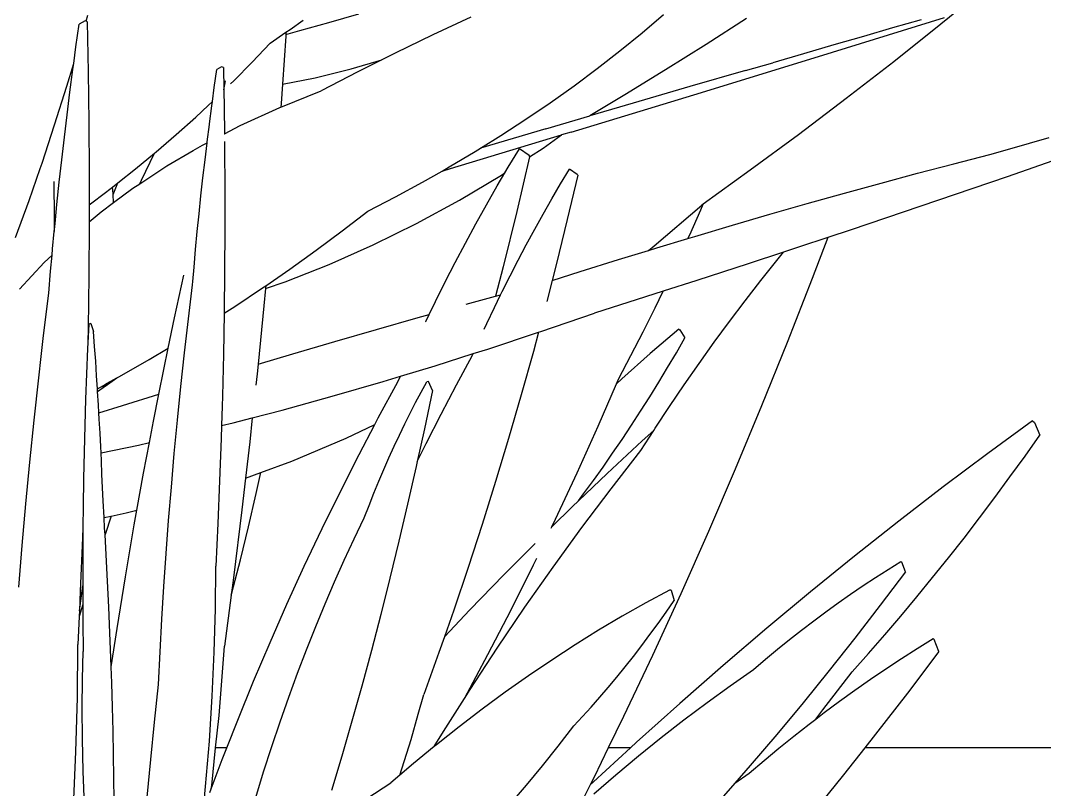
# Model space of a CAD drawing. Header units: metres. Extents: x 244.4 to 340.3, y -4.1 to 64.3.
# Drawn here: x 246.2028 to 246.6752, y 7.7703 to 8.1253 of the extents above; entities that cross this region are included whole.
import ezdxf

# ---------------------------------------------------------------- set-up
doc = ezdxf.new("R2010")
doc.units = ezdxf.units.M
doc.layers.add('Edges', color=7, linetype='Continuous')

# ---------------------------------------------------------------- blocks, each defined once
blk = doc.blocks.new('Novo+Sobrado2m fr')
for p, q in [((-8.93925, -1.07608), (-8.96082, -1.09372)), ((-9.35511, -1.09237), (-9.35431, -1.08955)), ((-9.2431, -1.09288), (-9.22929, -1.08892)), ((-9.17763, -1.09046), (-9.19524, -1.09868)), ((-9.09864, -1.0977), (-9.08871, -1.08925)), ((-9.01728, -1.1087), (-8.95913, -1.09072)), ((-9.35978, -1.10424), (-9.35831, -1.09379)), ((-9.3556, -1.09218), (-9.35831, -1.09379)), ((-9.35511, -1.09237), (-9.3556, -1.09218)), ((-9.35453, -1.09259), (-9.35511, -1.09237)), ((-9.35453, -1.09259), (-9.3541, -1.11574)), ((-9.26099, -1.09617), (-9.25499, -1.09186)), ((-9.25647, -1.09666), (-9.2431, -1.09288)), ((-9.05043, -1.09113), (-9.06906, -1.10311)), ((-8.98311, -1.09549), (-8.99658, -1.09935)), ((-8.9699, -1.09173), (-8.98311, -1.09549)), ((-8.96082, -1.09372), (-8.98256, -1.11105)), ((-9.27025, -1.10249), (-9.26292, -1.09749)), ((-9.26302, -1.09926), (-9.26456, -1.12149)), ((-9.26298, -1.09847), (-9.26302, -1.09926)), ((-9.26298, -1.09847), (-9.25647, -1.09666)), ((-9.26292, -1.09749), (-9.26298, -1.09847)), ((-9.26292, -1.09749), (-9.26099, -1.09617)), ((-9.19524, -1.09868), (-9.21261, -1.10708)), ((-9.10884, -1.106), (-9.09864, -1.0977)), ((-8.99658, -1.09935), (-9.01027, -1.10331)), ((-9.36082, -1.11189), (-9.35978, -1.10424)), ((-9.27851, -1.11124), (-9.27025, -1.10249)), ((-9.06906, -1.10311), (-9.08779, -1.11486)), ((-9.01027, -1.10331), (-9.02419, -1.10736)), ((-9.21261, -1.10708), (-9.2187, -1.11013)), ((-9.11931, -1.11415), (-9.10884, -1.106)), ((-9.07471, -1.12631), (-9.01728, -1.1087)), ((-9.02419, -1.10736), (-9.03833, -1.1115)), ((-9.36397, -1.12236), (-9.36082, -1.11189)), ((-9.36256, -1.12511), (-9.36119, -1.11468)), ((-9.36119, -1.11468), (-9.36082, -1.11189)), ((-9.29597, -1.12301), (-9.29479, -1.11463)), ((-9.29262, -1.11334), (-9.29479, -1.11463)), ((-9.29176, -1.11367), (-9.29262, -1.11334)), ((-9.29176, -1.11367), (-9.29157, -1.12401)), ((-9.28698, -1.11984), (-9.27851, -1.11124)), ((-9.24939, -1.11844), (-9.23289, -1.11434)), ((-9.23289, -1.11434), (-9.2187, -1.11013)), ((-9.2187, -1.11013), (-9.22973, -1.11566)), ((-9.13005, -1.12213), (-9.11931, -1.11415)), ((-9.05094, -1.11511), (-9.03833, -1.1115)), ((-8.98256, -1.11105), (-9.00447, -1.12807)), ((-9.3541, -1.11574), (-9.35382, -1.13905)), ((-9.26456, -1.12149), (-9.24939, -1.11844)), ((-9.22973, -1.11566), (-9.2466, -1.12443)), ((-9.08779, -1.11486), (-9.10661, -1.12636)), ((-9.05094, -1.11511), (-9.0766, -1.12251)), ((-9.36961, -1.14023), (-9.36397, -1.12236)), ((-9.29683, -1.12939), (-9.29597, -1.12301)), ((-9.29157, -1.12401), (-9.29074, -1.11982)), ((-9.29157, -1.12401), (-9.29142, -1.13222)), ((-9.28847, -1.12129), (-9.28698, -1.11984)), ((-9.26456, -1.12149), (-9.26517, -1.13028)), ((-9.14105, -1.12996), (-9.13005, -1.12213)), ((-9.0766, -1.12251), (-9.10279, -1.13013)), ((-9.36386, -1.13551), (-9.36256, -1.12511)), ((-9.2653, -1.13197), (-9.2466, -1.12443)), ((-9.13133, -1.14353), (-9.07471, -1.12631)), ((-9.10661, -1.12636), (-9.1228, -1.136)), ((-9.00447, -1.12807), (-9.02653, -1.14478)), ((-9.30452, -1.13657), (-9.29882, -1.13124)), ((-9.29882, -1.13124), (-9.29683, -1.12939)), ((-9.29819, -1.13972), (-9.2971, -1.13137)), ((-9.2971, -1.13137), (-9.29683, -1.12939)), ((-9.29142, -1.13222), (-9.29127, -1.14428)), ((-9.28398, -1.1405), (-9.2657, -1.13213)), ((-9.2657, -1.13213), (-9.2653, -1.13197)), ((-9.26517, -1.13028), (-9.2653, -1.13197)), ((-9.15231, -1.13762), (-9.14105, -1.12996)), ((-9.10279, -1.13013), (-9.1228, -1.136)), ((-9.36511, -1.1459), (-9.36386, -1.13551)), ((-9.31358, -1.14471), (-9.30452, -1.13657)), ((-9.16383, -1.14513), (-9.15231, -1.13762)), ((-9.14303, -1.14197), (-9.1228, -1.136)), ((-9.37543, -1.15782), (-9.36961, -1.14023)), ((-9.35382, -1.13905), (-9.35368, -1.16252)), ((-9.29924, -1.14805), (-9.29824, -1.14009)), ((-9.29824, -1.14009), (-9.29819, -1.13972)), ((-9.29127, -1.14428), (-9.28398, -1.1405)), ((-9.14303, -1.14197), (-9.17314, -1.15092)), ((-9.36631, -1.15626), (-9.36511, -1.1459)), ((-9.32285, -1.15269), (-9.31358, -1.14471)), ((-9.29136, -1.14432), (-9.29127, -1.14428)), ((-9.18706, -1.16031), (-9.13576, -1.14486)), ((-9.17314, -1.15092), (-9.16383, -1.14513)), ((-9.14431, -1.15091), (-9.13576, -1.14486)), ((-9.13133, -1.14353), (-9.13576, -1.14486)), ((-9.02653, -1.14478), (-9.04874, -1.16116)), ((-8.91998, -1.14862), (-8.91091, -1.14607)), ((-9.31791, -1.15918), (-9.30573, -1.15206)), ((-9.30573, -1.15206), (-9.30139, -1.14952)), ((-9.30139, -1.14952), (-9.29928, -1.14843)), ((-9.30024, -1.15637), (-9.29928, -1.14843)), ((-9.29928, -1.14843), (-9.29924, -1.14805)), ((-9.29123, -1.14787), (-9.29119, -1.15089)), ((-9.29119, -1.15089), (-9.29108, -1.16968)), ((-9.18764, -1.15963), (-9.17561, -1.15246)), ((-9.17561, -1.15246), (-9.17314, -1.15092)), ((-9.16036, -1.15977), (-9.15521, -1.15123)), ((-9.15078, -1.15435), (-9.15521, -1.15123)), ((-9.15056, -1.15499), (-9.14431, -1.15091)), ((-8.93827, -1.15386), (-8.9291, -1.15121)), ((-8.9291, -1.15121), (-8.91998, -1.14862)), ((-9.36745, -1.1666), (-9.36631, -1.15626)), ((-9.3323, -1.16051), (-9.32359, -1.1533)), ((-9.32954, -1.16567), (-9.32359, -1.1533)), ((-9.32359, -1.1533), (-9.32285, -1.15269)), ((-9.3012, -1.16467), (-9.30024, -1.15637)), ((-9.15056, -1.15499), (-9.15649, -1.18023)), ((-9.1505, -1.15473), (-9.15078, -1.15435)), ((-9.1505, -1.15473), (-9.15056, -1.15499)), ((-8.95484, -1.15814), (-8.93827, -1.15386)), ((-8.90612, -1.15574), (-8.93022, -1.16412)), ((-9.38143, -1.17514), (-9.37632, -1.16041)), ((-9.37632, -1.16041), (-9.37543, -1.15782)), ((-9.34045, -1.16698), (-9.3323, -1.16051)), ((-9.33031, -1.16734), (-9.31791, -1.15918)), ((-9.19991, -1.16663), (-9.19091, -1.16149)), ((-9.19091, -1.16149), (-9.18764, -1.15963)), ((-9.19091, -1.16149), (-9.18706, -1.16031)), ((-9.16188, -1.16236), (-9.16036, -1.15977)), ((-9.13623, -1.16748), (-9.13211, -1.16064)), ((-9.12856, -1.16315), (-9.13211, -1.16064)), ((-9.04874, -1.16116), (-9.07043, -1.17674)), ((-8.97155, -1.16255), (-8.95484, -1.15814)), ((-9.37002, -1.1664), (-9.36984, -1.18303)), ((-9.36853, -1.17691), (-9.36745, -1.1666)), ((-9.35368, -1.16252), (-9.35368, -1.17705)), ((-9.33031, -1.16734), (-9.32954, -1.16567)), ((-9.30211, -1.17296), (-9.3012, -1.16467)), ((-9.21243, -1.17345), (-9.19991, -1.16663)), ((-9.18294, -1.17502), (-9.16346, -1.16339)), ((-9.16542, -1.16839), (-9.16188, -1.16236)), ((-9.16346, -1.16339), (-9.16188, -1.16236)), ((-9.12833, -1.16345), (-9.13313, -1.18388)), ((-9.12833, -1.16345), (-9.12856, -1.16315)), ((-8.98839, -1.16709), (-8.97155, -1.16255)), ((-8.93022, -1.16412), (-8.95426, -1.17239)), ((-9.3518, -1.17567), (-9.34293, -1.16892)), ((-9.34293, -1.16892), (-9.34196, -1.16817)), ((-9.34281, -1.1702), (-9.34293, -1.16892)), ((-9.34266, -1.17233), (-9.34281, -1.1702)), ((-9.34266, -1.17233), (-9.34045, -1.16698)), ((-9.3424, -1.17606), (-9.3335, -1.16945)), ((-9.34196, -1.16817), (-9.34045, -1.16698)), ((-9.3335, -1.16945), (-9.33031, -1.16734)), ((-9.29108, -1.16968), (-9.29108, -1.1886)), ((-9.1704, -1.17709), (-9.16542, -1.16839)), ((-9.14029, -1.17439), (-9.13623, -1.16748)), ((-9.00536, -1.17176), (-8.98839, -1.16709)), ((-9.38761, -1.19219), (-9.38143, -1.17514)), ((-9.35368, -1.17705), (-9.3518, -1.17567)), ((-9.34812, -1.18031), (-9.3424, -1.17606)), ((-9.3424, -1.17606), (-9.34266, -1.17233)), ((-9.30298, -1.18122), (-9.30211, -1.17296)), ((-9.22519, -1.1801), (-9.21243, -1.17345)), ((-9.2027, -1.18577), (-9.18294, -1.17502)), ((-9.14428, -1.18136), (-9.14029, -1.17439)), ((-9.02245, -1.17655), (-9.00536, -1.17176)), ((-8.95426, -1.17239), (-8.97823, -1.18055)), ((-9.36924, -1.18395), (-9.36853, -1.17691)), ((-9.35368, -1.17705), (-9.35368, -1.18497)), ((-9.35368, -1.18497), (-9.34812, -1.18031)), ((-9.23695, -1.18917), (-9.22519, -1.1801)), ((-9.1753, -1.18587), (-9.1704, -1.17709)), ((-9.15649, -1.18023), (-9.16274, -1.20565)), ((-9.09301, -1.196), (-9.07111, -1.17722)), ((-9.0767, -1.19088), (-9.0716, -1.17943)), ((-9.0716, -1.17943), (-9.07043, -1.17674)), ((-9.07043, -1.17674), (-9.07111, -1.17722)), ((-9.03965, -1.18147), (-9.02245, -1.17655)), ((-8.97823, -1.18055), (-9.00214, -1.18859)), ((-9.36984, -1.18303), (-9.36978, -1.18946)), ((-9.36956, -1.1872), (-9.36924, -1.18395)), ((-9.35368, -1.18497), (-9.35368, -1.18613)), ((-9.3038, -1.18945), (-9.30298, -1.18122)), ((-9.14819, -1.18839), (-9.14428, -1.18136)), ((-9.13313, -1.18388), (-9.13814, -1.20423)), ((-9.05697, -1.18651), (-9.03965, -1.18147)), ((-9.37053, -1.19745), (-9.36978, -1.18946)), ((-9.36978, -1.18946), (-9.36956, -1.1872)), ((-9.35368, -1.18613), (-9.35383, -1.2099)), ((-9.30458, -1.19767), (-9.3038, -1.18945)), ((-9.29108, -1.1886), (-9.2912, -1.20764)), ((-9.24895, -1.19808), (-9.23695, -1.18917)), ((-9.2227, -1.19563), (-9.2027, -1.18577)), ((-9.1801, -1.19473), (-9.1753, -1.18587)), ((-9.15204, -1.19549), (-9.14819, -1.18839)), ((-9.07439, -1.19167), (-9.05697, -1.18651)), ((-9.00214, -1.18859), (-9.01298, -1.19219)), ((-9.18482, -1.20366), (-9.1801, -1.19473)), ((-9.09192, -1.19696), (-9.07749, -1.19261)), ((-9.07749, -1.19261), (-9.0767, -1.19088)), ((-9.07749, -1.19261), (-9.07439, -1.19167)), ((-9.01298, -1.19219), (-9.02598, -1.19652)), ((-9.01298, -1.19219), (-9.02013, -1.21109)), ((-9.37079, -1.20032), (-9.37053, -1.19745)), ((-9.30532, -1.20586), (-9.30458, -1.19767)), ((-9.2612, -1.20685), (-9.24895, -1.19808)), ((-9.24291, -1.20457), (-9.2227, -1.19563)), ((-9.15582, -1.20264), (-9.15204, -1.19549)), ((-9.10954, -1.20236), (-9.0957, -1.19812)), ((-9.0957, -1.19812), (-9.09301, -1.196)), ((-9.0957, -1.19812), (-9.09192, -1.19696)), ((-9.03341, -1.19896), (-9.04975, -1.20433)), ((-9.03652, -1.20277), (-9.03341, -1.19896)), ((-9.02598, -1.19652), (-9.03341, -1.19896)), ((-9.38579, -1.21605), (-9.37438, -1.20372)), ((-9.37438, -1.20372), (-9.37079, -1.20032)), ((-9.37145, -1.20768), (-9.37079, -1.20032)), ((-9.18945, -1.21267), (-9.18482, -1.20366)), ((-9.15953, -1.20986), (-9.15582, -1.20264)), ((-9.13814, -1.20423), (-9.14012, -1.21195)), ((-9.12726, -1.20788), (-9.10954, -1.20236)), ((-9.04975, -1.20433), (-9.07344, -1.21202)), ((-9.04389, -1.21202), (-9.03652, -1.20277)), ((-9.37231, -1.21787), (-9.37145, -1.20768)), ((-9.30588, -1.21252), (-9.30532, -1.20586)), ((-9.2912, -1.20764), (-9.29144, -1.22679)), ((-9.27223, -1.21447), (-9.2612, -1.20685)), ((-9.26328, -1.21259), (-9.24291, -1.20457)), ((-9.16274, -1.20565), (-9.16624, -1.21926)), ((-9.14012, -1.21195), (-9.12726, -1.20788)), ((-9.35383, -1.2099), (-9.35413, -1.23381)), ((-9.3143, -1.22919), (-9.31001, -1.20956)), ((-9.306, -1.21402), (-9.30588, -1.21252)), ((-9.27235, -1.21571), (-9.26328, -1.21259)), ((-9.19399, -1.22175), (-9.18945, -1.21267)), ((-9.16317, -1.21713), (-9.15953, -1.20986)), ((-9.14012, -1.21195), (-9.14265, -1.22178)), ((-9.07344, -1.21202), (-9.08894, -1.217)), ((-9.05116, -1.22141), (-9.04389, -1.21202)), ((-9.02013, -1.21109), (-9.03167, -1.24061)), ((-9.37468, -1.23744), (-9.37231, -1.21787)), ((-9.3079, -1.2297), (-9.306, -1.21402)), ((-9.28642, -1.22395), (-9.27369, -1.21548)), ((-9.27369, -1.21548), (-9.27223, -1.21447)), ((-9.27235, -1.21571), (-9.27309, -1.22379)), ((-9.27223, -1.21447), (-9.27235, -1.21571)), ((-9.16673, -1.22446), (-9.1639, -1.21862)), ((-9.16624, -1.21926), (-9.1639, -1.21862)), ((-9.1639, -1.21862), (-9.16317, -1.21713)), ((-9.08894, -1.217), (-9.09704, -1.2196)), ((-9.09266, -1.22465), (-9.08894, -1.217)), ((-9.19691, -1.22776), (-9.19399, -1.22175)), ((-9.17972, -1.22297), (-9.16624, -1.21926)), ((-9.09704, -1.2196), (-9.12056, -1.22705)), ((-9.05833, -1.23091), (-9.05116, -1.22141)), ((-9.29145, -1.22717), (-9.29179, -1.24605)), ((-9.29145, -1.22717), (-9.28642, -1.22395)), ((-9.29144, -1.22679), (-9.29145, -1.22717)), ((-9.27309, -1.22379), (-9.27579, -1.25061)), ((-9.20193, -1.22917), (-9.19691, -1.22776)), ((-9.19844, -1.2309), (-9.19691, -1.22776)), ((-9.17022, -1.23185), (-9.16673, -1.22446)), ((-9.14533, -1.23556), (-9.12056, -1.22705)), ((-9.09819, -1.23571), (-9.09266, -1.22465)), ((-9.35382, -1.23212), (-9.35425, -1.24072)), ((-9.35286, -1.23183), (-9.35382, -1.23212)), ((-9.35286, -1.23183), (-9.35166, -1.23555)), ((-9.31723, -1.24321), (-9.3143, -1.22919)), ((-9.30969, -1.24534), (-9.3079, -1.2297)), ((-9.22111, -1.23462), (-9.20193, -1.22917)), ((-9.19855, -1.23113), (-9.19844, -1.2309)), ((-9.17145, -1.23451), (-9.17022, -1.23185)), ((-9.0654, -1.24054), (-9.05833, -1.23091)), ((-9.37578, -1.2471), (-9.37468, -1.23744)), ((-9.35413, -1.23381), (-9.35425, -1.24072)), ((-9.35116, -1.24245), (-9.35166, -1.23555)), ((-9.2404, -1.24018), (-9.22111, -1.23462)), ((-9.16986, -1.24367), (-9.14641, -1.23592)), ((-9.14641, -1.23592), (-9.14877, -1.24472)), ((-9.14641, -1.23592), (-9.14533, -1.23556)), ((-9.10383, -1.24667), (-9.09819, -1.23571)), ((-9.08168, -1.23444), (-9.09485, -1.24578)), ((-9.08168, -1.23444), (-9.0812, -1.23474)), ((-9.0812, -1.23474), (-9.07887, -1.23846)), ((-9.35425, -1.24072), (-9.35439, -1.24346)), ((-9.25978, -1.24586), (-9.2404, -1.24018)), ((-9.08285, -1.24536), (-9.07887, -1.23846)), ((-9.07238, -1.25029), (-9.0654, -1.24054)), ((-9.03167, -1.24061), (-9.04351, -1.26992)), ((-9.35439, -1.24346), (-9.3549, -1.25503)), ((-9.35068, -1.24929), (-9.35116, -1.24245)), ((-9.32601, -1.24845), (-9.31723, -1.24321)), ((-9.31929, -1.25308), (-9.31723, -1.24321)), ((-9.31137, -1.26092), (-9.30969, -1.24534)), ((-9.29179, -1.24605), (-9.29226, -1.26542)), ((-9.27579, -1.25061), (-9.25978, -1.24586)), ((-9.19411, -1.25136), (-9.17654, -1.24579)), ((-9.18425, -1.26014), (-9.17699, -1.24678)), ((-9.17699, -1.24678), (-9.17654, -1.24579)), ((-9.17654, -1.24579), (-9.16986, -1.24367)), ((-9.14877, -1.24472), (-9.15439, -1.26485)), ((-9.10958, -1.25753), (-9.10383, -1.24667)), ((-9.09485, -1.24578), (-9.10794, -1.25735)), ((-9.08689, -1.25219), (-9.08285, -1.24536)), ((-9.37691, -1.25696), (-9.37578, -1.2471)), ((-9.35023, -1.25606), (-9.35068, -1.24929)), ((-9.33967, -1.25631), (-9.32601, -1.24845)), ((-9.27579, -1.25061), (-9.27624, -1.25509)), ((-9.21011, -1.25622), (-9.19411, -1.25136)), ((-9.07925, -1.26016), (-9.07238, -1.25029)), ((-9.3549, -1.25503), (-9.35534, -1.26683)), ((-9.34986, -1.26195), (-9.35023, -1.25606)), ((-9.3409, -1.25699), (-9.33967, -1.25631)), ((-9.32157, -1.2645), (-9.31929, -1.25308)), ((-9.27624, -1.25509), (-9.27681, -1.26038)), ((-9.21802, -1.25863), (-9.21011, -1.25622)), ((-9.21124, -1.25877), (-9.21011, -1.25622)), ((-9.09098, -1.25896), (-9.08689, -1.25219)), ((-9.37901, -1.27642), (-9.37691, -1.25696)), ((-9.34986, -1.26195), (-9.34712, -1.26044)), ((-9.34721, -1.26142), (-9.34518, -1.26)), ((-9.34721, -1.26142), (-9.34712, -1.26044)), ((-9.34712, -1.26044), (-9.34537, -1.25947)), ((-9.34537, -1.25947), (-9.3409, -1.25699)), ((-9.34518, -1.26), (-9.34537, -1.25947)), ((-9.34518, -1.26), (-9.3409, -1.25699)), ((-9.31295, -1.27646), (-9.31137, -1.26092)), ((-9.24155, -1.26544), (-9.21802, -1.25863)), ((-9.22031, -1.27544), (-9.21124, -1.25877)), ((-9.20053, -1.26351), (-9.19794, -1.25878)), ((-9.19709, -1.25864), (-9.19794, -1.25878)), ((-9.19532, -1.26276), (-9.19709, -1.25864)), ((-9.19135, -1.27364), (-9.18425, -1.26014)), ((-9.11896, -1.27928), (-9.11051, -1.25968)), ((-9.10794, -1.25735), (-9.11051, -1.25968)), ((-9.11051, -1.25968), (-9.10958, -1.25753)), ((-9.09512, -1.26566), (-9.09098, -1.25896)), ((-9.08602, -1.27015), (-9.07925, -1.26016)), ((-9.34981, -1.26276), (-9.34986, -1.26195)), ((-9.34978, -1.26323), (-9.34981, -1.26276)), ((-9.34978, -1.26323), (-9.34721, -1.26142)), ((-9.34941, -1.26939), (-9.34978, -1.26323)), ((-9.33826, -1.26967), (-9.32157, -1.2645)), ((-9.32406, -1.27699), (-9.32157, -1.2645)), ((-9.29226, -1.26542), (-9.29239, -1.27003)), ((-9.26465, -1.2718), (-9.24155, -1.26544)), ((-9.20309, -1.26833), (-9.20053, -1.26351)), ((-9.19532, -1.26276), (-9.19904, -1.28041)), ((-9.15439, -1.26485), (-9.16021, -1.28489)), ((-9.09932, -1.2723), (-9.09512, -1.26566)), ((-9.35534, -1.26683), (-9.35572, -1.27887)), ((-9.34919, -1.2731), (-9.34941, -1.26939)), ((-9.34919, -1.2731), (-9.33826, -1.26967)), ((-9.29239, -1.27003), (-9.29266, -1.279)), ((-9.20562, -1.27324), (-9.20309, -1.26833)), ((-9.09269, -1.28025), (-9.08602, -1.27015)), ((-9.04351, -1.26992), (-9.05565, -1.29902)), ((-9.34903, -1.27595), (-9.34919, -1.2731)), ((-9.27843, -1.27539), (-9.26465, -1.2718)), ((-9.20812, -1.27825), (-9.20562, -1.27324)), ((-9.19828, -1.28729), (-9.19135, -1.27364)), ((-9.10358, -1.27886), (-9.09932, -1.2723)), ((-9.38098, -1.29582), (-9.37901, -1.27642)), ((-9.35572, -1.27887), (-9.35603, -1.29114)), ((-9.34868, -1.28244), (-9.34903, -1.27595)), ((-9.32593, -1.28686), (-9.32406, -1.27699)), ((-9.31442, -1.29194), (-9.31295, -1.27646)), ((-9.29266, -1.279), (-9.29284, -1.2849)), ((-9.29266, -1.279), (-9.28727, -1.27769)), ((-9.28727, -1.27769), (-9.27843, -1.27539)), ((-9.27843, -1.27539), (-9.27963, -1.28644)), ((-9.23517, -1.28484), (-9.22193, -1.27852)), ((-9.22917, -1.2923), (-9.22193, -1.27852)), ((-9.22193, -1.27852), (-9.22031, -1.27544)), ((-9.21058, -1.28336), (-9.20812, -1.27825)), ((-9.12861, -1.30081), (-9.11896, -1.27928)), ((-9.10788, -1.28534), (-9.10358, -1.27886)), ((-8.91857, -1.2768), (-8.93919, -1.29185)), ((-8.91857, -1.2768), (-8.91772, -1.27749)), ((-8.91772, -1.27749), (-8.91514, -1.28335)), ((-9.34835, -1.28885), (-9.34868, -1.28244)), ((-9.21301, -1.28855), (-9.21058, -1.28336)), ((-9.19904, -1.28041), (-9.20235, -1.29558)), ((-9.09925, -1.29047), (-9.09328, -1.28118)), ((-9.09328, -1.28118), (-9.09864, -1.28605)), ((-9.09328, -1.28118), (-9.09269, -1.28025)), ((-8.92201, -1.29307), (-8.91514, -1.28335)), ((-9.34822, -1.29163), (-9.34835, -1.28885)), ((-9.34822, -1.29163), (-9.33089, -1.28799)), ((-9.33089, -1.28799), (-9.32593, -1.28686)), ((-9.3286, -1.30091), (-9.32593, -1.28686)), ((-9.29284, -1.2849), (-9.29354, -1.30447)), ((-9.27963, -1.28644), (-9.28158, -1.30324)), ((-9.26021, -1.2954), (-9.23517, -1.28484)), ((-9.2154, -1.29384), (-9.21301, -1.28855)), ((-9.20235, -1.29558), (-9.19828, -1.28729)), ((-9.16021, -1.28489), (-9.16624, -1.30484)), ((-9.09864, -1.28605), (-9.11476, -1.30107)), ((-9.11224, -1.29176), (-9.10788, -1.28534)), ((-9.35603, -1.29114), (-9.35629, -1.30363)), ((-9.34805, -1.29519), (-9.34822, -1.29163)), ((-9.31578, -1.30737), (-9.31442, -1.29194)), ((-9.23782, -1.30933), (-9.22917, -1.2923)), ((-9.21776, -1.29921), (-9.2154, -1.29384)), ((-9.11665, -1.2981), (-9.11224, -1.29176)), ((-9.11296, -1.30813), (-9.09925, -1.29047)), ((-8.93919, -1.29185), (-8.95974, -1.30727)), ((-8.92895, -1.30269), (-8.92201, -1.29307)), ((-9.38282, -1.31515), (-9.38098, -1.29582)), ((-9.34778, -1.30146), (-9.34805, -1.29519)), ((-9.27449, -1.30064), (-9.26021, -1.2954)), ((-9.20285, -1.2979), (-9.20678, -1.31522)), ((-9.20235, -1.29558), (-9.20285, -1.2979)), ((-9.12111, -1.30437), (-9.11665, -1.2981)), ((-9.35629, -1.30363), (-9.35648, -1.31635)), ((-9.34753, -1.30765), (-9.34778, -1.30146)), ((-9.33168, -1.31803), (-9.3286, -1.30091)), ((-9.28158, -1.30324), (-9.28327, -1.31784)), ((-9.28158, -1.30324), (-9.27449, -1.30064)), ((-9.2766, -1.31031), (-9.27449, -1.30064)), ((-9.22008, -1.30468), (-9.21776, -1.29921)), ((-9.13851, -1.32213), (-9.12861, -1.30081)), ((-9.11476, -1.30107), (-9.128, -1.31374)), ((-9.05565, -1.29902), (-9.06809, -1.32791)), ((-8.93596, -1.3122), (-8.92895, -1.30269)), ((-9.3473, -1.31376), (-9.34753, -1.30765)), ((-9.31704, -1.32272), (-9.31578, -1.30737)), ((-9.29354, -1.30447), (-9.29435, -1.32415)), ((-9.22236, -1.31024), (-9.22008, -1.30468)), ((-9.16624, -1.30484), (-9.17246, -1.3247)), ((-9.12645, -1.32608), (-9.11296, -1.30813)), ((-9.12562, -1.31055), (-9.12111, -1.30437)), ((-8.95974, -1.30727), (-8.98022, -1.32304)), ((-9.28017, -1.32567), (-9.2766, -1.31031)), ((-9.24626, -1.32654), (-9.23782, -1.30933)), ((-9.22461, -1.31588), (-9.22236, -1.31024)), ((-9.128, -1.31374), (-9.12562, -1.31055)), ((-8.94303, -1.3216), (-8.93596, -1.3122)), ((-9.38452, -1.3344), (-9.38282, -1.31515)), ((-9.35648, -1.31635), (-9.35657, -1.32584)), ((-9.34684, -1.32143), (-9.3473, -1.31376)), ((-9.22682, -1.32161), (-9.22461, -1.31588)), ((-9.20678, -1.31522), (-9.21081, -1.33237)), ((-9.13076, -1.31639), (-9.14023, -1.32568)), ((-9.128, -1.31374), (-9.13076, -1.31639)), ((-9.34684, -1.32143), (-9.34359, -1.32076)), ((-9.34654, -1.32627), (-9.34684, -1.32143)), ((-9.34359, -1.32076), (-9.34638, -1.32922)), ((-9.34359, -1.32076), (-9.33661, -1.31931)), ((-9.33661, -1.31931), (-9.33168, -1.31803)), ((-9.3329, -1.32483), (-9.33168, -1.31803)), ((-9.28327, -1.31784), (-9.28716, -1.34929)), ((-9.23147, -1.33121), (-9.22682, -1.32161)), ((-9.14023, -1.32568), (-9.13851, -1.32213)), ((-8.95016, -1.33089), (-8.94303, -1.3216)), ((-9.35657, -1.32584), (-9.35675, -1.33079)), ((-9.35657, -1.32584), (-9.3566, -1.3293)), ((-9.34638, -1.32922), (-9.34654, -1.32627)), ((-9.33698, -1.34875), (-9.3329, -1.32483)), ((-9.31819, -1.33801), (-9.31704, -1.32272)), ((-9.29435, -1.32415), (-9.29528, -1.34392)), ((-9.28394, -1.34096), (-9.28017, -1.32567)), ((-9.25448, -1.34391), (-9.24626, -1.32654)), ((-9.17246, -1.3247), (-9.17889, -1.34446)), ((-9.14054, -1.32633), (-9.14023, -1.32568)), ((-9.13969, -1.34433), (-9.12645, -1.32608)), ((-8.98022, -1.32304), (-9.00061, -1.33918)), ((-9.35675, -1.33079), (-9.35776, -1.35535)), ((-9.3566, -1.3293), (-9.35667, -1.34247)), ((-9.34584, -1.33861), (-9.34638, -1.32922)), ((-9.23603, -1.34103), (-9.23147, -1.33121)), ((-9.06809, -1.32791), (-9.08083, -1.35657)), ((-8.95736, -1.34007), (-8.95016, -1.33089)), ((-9.38609, -1.35357), (-9.38452, -1.3344)), ((-9.21081, -1.33237), (-9.21495, -1.34935)), ((-9.14799, -1.33333), (-9.16243, -1.34787)), ((-9.3452, -1.35077), (-9.34584, -1.33861)), ((-9.31922, -1.35323), (-9.31819, -1.33801)), ((-9.28791, -1.35617), (-9.28394, -1.34096)), ((-9.24051, -1.35106), (-9.23603, -1.34103)), ((-9.14868, -1.34321), (-9.1472, -1.34013)), ((-9.00061, -1.33918), (-9.02091, -1.35567)), ((-8.96462, -1.34913), (-8.95736, -1.34007)), ((-9.35667, -1.34247), (-9.35667, -1.35299)), ((-9.29542, -1.36355), (-9.29528, -1.34392)), ((-9.26248, -1.36143), (-9.25448, -1.34391)), ((-9.17889, -1.34446), (-9.18552, -1.36413)), ((-9.1591, -1.36406), (-9.14868, -1.34321)), ((-9.1527, -1.36286), (-9.13969, -1.34433)), ((-8.99092, -1.34905), (-8.98512, -1.34534)), ((-8.98512, -1.34534), (-8.9793, -1.34173)), ((-8.9793, -1.34173), (-8.9789, -1.34208)), ((-8.97714, -1.3465), (-8.9789, -1.34208)), ((-9.34462, -1.36276), (-9.3452, -1.35077)), ((-9.34083, -1.37266), (-9.33698, -1.34875)), ((-9.28716, -1.34929), (-9.28821, -1.35727)), ((-9.21495, -1.34935), (-9.21919, -1.36614)), ((-9.16243, -1.34787), (-9.17808, -1.36403)), ((-8.99669, -1.35286), (-8.99092, -1.34905)), ((-8.97714, -1.3465), (-8.98876, -1.36188)), ((-8.97193, -1.35808), (-8.96462, -1.34913)), ((-9.35819, -1.36451), (-9.35667, -1.35299)), ((-9.35776, -1.35535), (-9.35819, -1.36451)), ((-9.35667, -1.35299), (-9.35667, -1.35585)), ((-9.32015, -1.36837), (-9.31922, -1.35323)), ((-9.2449, -1.36131), (-9.24051, -1.35106)), ((-9.08595, -1.3549), (-9.09689, -1.3608)), ((-9.08521, -1.35494), (-9.08595, -1.3549)), ((-9.08521, -1.35494), (-9.08389, -1.35974)), ((-9.00244, -1.35676), (-8.99669, -1.35286)), ((-9.35667, -1.35585), (-9.35664, -1.36159)), ((-9.28821, -1.35727), (-9.2913, -1.38077)), ((-9.28821, -1.35727), (-9.28791, -1.35617)), ((-9.08083, -1.35657), (-9.09387, -1.38502)), ((-9.08756, -1.36508), (-9.08389, -1.35974)), ((-9.02091, -1.35567), (-9.04113, -1.37251)), ((-9.00815, -1.36077), (-9.00244, -1.35676)), ((-8.97931, -1.36691), (-8.97193, -1.35808)), ((-9.35664, -1.36159), (-9.35831, -1.36708)), ((-9.35819, -1.36451), (-9.35831, -1.36708)), ((-9.35664, -1.36159), (-9.3566, -1.36945)), ((-9.3441, -1.37458), (-9.34462, -1.36276)), ((-9.29596, -1.38357), (-9.29542, -1.36355)), ((-9.27027, -1.37912), (-9.26248, -1.36143)), ((-9.24921, -1.37177), (-9.2449, -1.36131)), ((-9.17808, -1.36403), (-9.18981, -1.37645)), ((-9.18552, -1.36413), (-9.18981, -1.37645)), ((-9.16977, -1.38468), (-9.1591, -1.36406)), ((-9.16547, -1.38167), (-9.1527, -1.36286)), ((-9.09689, -1.3608), (-9.10781, -1.36699)), ((-9.01948, -1.36907), (-9.01383, -1.36487)), ((-9.01383, -1.36487), (-9.00815, -1.36077)), ((-8.98876, -1.36188), (-9.0005, -1.37707)), ((-9.35831, -1.36708), (-9.35892, -1.38003)), ((-9.3566, -1.36945), (-9.35647, -1.38327)), ((-9.32097, -1.38343), (-9.32015, -1.36837)), ((-9.21919, -1.36614), (-9.22353, -1.38276)), ((-9.10781, -1.36699), (-9.11868, -1.37345)), ((-9.09127, -1.37032), (-9.08756, -1.36508)), ((-9.0251, -1.37336), (-9.01948, -1.36907)), ((-8.98674, -1.37562), (-8.97931, -1.36691)), ((-9.34349, -1.39027), (-9.34083, -1.37266)), ((-9.25343, -1.38244), (-9.24921, -1.37177)), ((-9.11868, -1.37345), (-9.12951, -1.38018)), ((-9.09502, -1.37547), (-9.09127, -1.37032)), ((-9.04113, -1.37251), (-9.06126, -1.3897)), ((-9.03069, -1.37775), (-9.0251, -1.37336)), ((-9.34364, -1.38621), (-9.3441, -1.37458)), ((-9.27783, -1.39695), (-9.27027, -1.37912)), ((-9.18981, -1.37645), (-9.19234, -1.38369)), ((-9.0988, -1.38053), (-9.09502, -1.37547)), ((-9.03624, -1.38224), (-9.03069, -1.37775)), ((-9.0005, -1.37707), (-9.01238, -1.39207)), ((-8.99423, -1.38421), (-8.98674, -1.37562)), ((-8.97172, -1.38181), (-8.96444, -1.3773)), ((-8.96444, -1.3773), (-8.96395, -1.37774)), ((-8.96175, -1.38326), (-8.96395, -1.37774)), ((-9.35909, -1.40454), (-9.35892, -1.38003)), ((-9.35679, -1.39594), (-9.35647, -1.38327)), ((-9.32168, -1.3984), (-9.32097, -1.38343)), ((-9.29691, -1.40393), (-9.29596, -1.38357)), ((-9.29379, -1.41283), (-9.2913, -1.38077)), ((-9.25757, -1.39331), (-9.25343, -1.38244)), ((-9.22353, -1.38276), (-9.22798, -1.39919)), ((-9.19234, -1.38369), (-9.19935, -1.40315)), ((-9.17799, -1.40075), (-9.16547, -1.38167)), ((-9.12951, -1.38018), (-9.1403, -1.38719)), ((-9.10261, -1.38549), (-9.0988, -1.38053)), ((-9.04175, -1.38682), (-9.03624, -1.38224)), ((-8.97896, -1.38644), (-8.97172, -1.38181)), ((-8.96175, -1.38326), (-8.97625, -1.40246)), ((-9.34349, -1.39027), (-9.34364, -1.38621)), ((-9.18062, -1.40491), (-9.16977, -1.38468)), ((-9.1403, -1.38719), (-9.15105, -1.39447)), ((-9.09387, -1.38502), (-9.10719, -1.41324)), ((-9.10645, -1.39036), (-9.10261, -1.38549)), ((-9.04723, -1.39149), (-9.04175, -1.38682)), ((-9.00178, -1.39267), (-8.99423, -1.38421)), ((-8.98616, -1.39119), (-8.97896, -1.38644)), ((-9.34324, -1.39765), (-9.34349, -1.39027)), ((-9.26161, -1.40439), (-9.25757, -1.39331)), ((-9.11033, -1.39513), (-9.10645, -1.39036)), ((-9.06126, -1.3897), (-9.08129, -1.40724)), ((-9.058, -1.39902), (-9.04723, -1.39149)), ((-9.01238, -1.39207), (-9.02438, -1.40687)), ((-9.01521, -1.4102), (-9.00178, -1.39267)), ((-8.99333, -1.39607), (-8.98616, -1.39119)), ((-9.35689, -1.4094), (-9.35679, -1.39594)), ((-9.34289, -1.40891), (-9.34324, -1.39765)), ((-9.28516, -1.41493), (-9.27783, -1.39695)), ((-9.15105, -1.39447), (-9.16175, -1.40203)), ((-9.11424, -1.3998), (-9.11033, -1.39513)), ((-9.00046, -1.40107), (-8.99333, -1.39607)), ((-9.32354, -1.41581), (-9.32168, -1.3984)), ((-9.22798, -1.39919), (-9.23253, -1.41543)), ((-9.18062, -1.40491), (-9.17799, -1.40075)), ((-9.16175, -1.40203), (-9.1724, -1.40985)), ((-9.11817, -1.40438), (-9.11424, -1.3998)), ((-9.06869, -1.40678), (-9.058, -1.39902)), ((-9.00755, -1.40619), (-9.00046, -1.40107)), ((-8.97625, -1.40246), (-8.99092, -1.42142)), ((-9.35977, -1.42953), (-9.35909, -1.40454)), ((-9.29825, -1.4246), (-9.29691, -1.40393)), ((-9.26557, -1.41566), (-9.26161, -1.40439)), ((-9.20187, -1.41212), (-9.19935, -1.40315)), ((-9.19026, -1.42011), (-9.18062, -1.40491)), ((-9.12214, -1.40886), (-9.11817, -1.40438)), ((-9.08129, -1.40724), (-9.10122, -1.42512)), ((-9.07932, -1.41477), (-9.06869, -1.40678)), ((-9.02438, -1.40687), (-9.03651, -1.42148)), ((-9.01461, -1.41143), (-9.00755, -1.40619)), ((-9.35676, -1.42361), (-9.35689, -1.4094)), ((-9.34261, -1.41998), (-9.34289, -1.40891)), ((-9.20517, -1.42388), (-9.20187, -1.41212)), ((-9.1724, -1.40985), (-9.183, -1.41794)), ((-9.12613, -1.41324), (-9.12214, -1.40886)), ((-9.01855, -1.41445), (-9.01521, -1.4102)), ((-9.01855, -1.41445), (-9.01461, -1.41143)), ((-9.3253, -1.43316), (-9.32354, -1.41581)), ((-9.29535, -1.42774), (-9.29379, -1.41283)), ((-9.29018, -1.42774), (-9.28516, -1.41493)), ((-9.26943, -1.42713), (-9.26557, -1.41566)), ((-9.23253, -1.41543), (-9.23717, -1.43149)), ((-9.13016, -1.41751), (-9.12613, -1.41324)), ((-9.10719, -1.41324), (-9.11425, -1.42774)), ((-9.08986, -1.42299), (-9.07932, -1.41477)), ((-9.0286, -1.42228), (-9.02162, -1.41679)), ((-9.02162, -1.41679), (-9.01855, -1.41445)), ((-9.34239, -1.43085), (-9.34261, -1.41998)), ((-9.19457, -1.42713), (-9.19026, -1.42011)), ((-9.183, -1.41794), (-9.19355, -1.4263)), ((-9.13733, -1.42688), (-9.13016, -1.41751)), ((-9.03651, -1.42148), (-9.04876, -1.43588)), ((-8.99092, -1.42142), (-8.99592, -1.42774)), ((-9.35642, -1.43856), (-9.35676, -1.42361)), ((-9.3, -1.44552), (-9.29825, -1.4246)), ((-9.21044, -1.44037), (-9.20517, -1.42388)), ((-9.19355, -1.4263), (-9.19457, -1.42713)), ((-9.10122, -1.42512), (-9.10406, -1.42774)), ((-9.10032, -1.43143), (-9.08986, -1.42299)), ((-9.03552, -1.42787), (-9.0286, -1.42228)), ((-9.36095, -1.45495), (-9.35977, -1.42953)), ((-9.34223, -1.44152), (-9.34239, -1.43085)), ((-9.29717, -1.44512), (-9.29535, -1.42774)), ((-9.29018, -1.42774), (-9.29535, -1.42774)), ((-9.29227, -1.43305), (-9.29018, -1.42774)), ((-9.2732, -1.43879), (-9.26943, -1.42713)), ((-9.19457, -1.42713), (-9.20404, -1.43492)), ((-9.14459, -1.43602), (-9.13733, -1.42688)), ((-9.10406, -1.42774), (-9.12105, -1.44334)), ((-9.11425, -1.42774), (-9.12081, -1.44122)), ((-9.10406, -1.42774), (-9.11425, -1.42774)), ((-9.04241, -1.43359), (-9.03552, -1.42787)), ((-8.99592, -1.42774), (-9.00574, -1.44014)), ((-8.33663, -1.42774), (-8.99592, -1.42774)), ((-9.32696, -1.45047), (-9.3253, -1.43316)), ((-9.29735, -1.44655), (-9.29227, -1.43305)), ((-9.23717, -1.43149), (-9.24192, -1.44735)), ((-9.20404, -1.43492), (-9.21044, -1.44037)), ((-9.1107, -1.4401), (-9.10032, -1.43143)), ((-9.04876, -1.43588), (-9.0559, -1.44408)), ((-9.04925, -1.43942), (-9.04241, -1.43359)), ((-9.35585, -1.45421), (-9.35642, -1.43856)), ((-9.27688, -1.45064), (-9.2732, -1.43879)), ((-9.21044, -1.44037), (-9.21448, -1.44381)), ((-9.15191, -1.44493), (-9.14459, -1.43602)), ((-9.12098, -1.44898), (-9.1107, -1.4401)), ((-9.0559, -1.44408), (-9.04925, -1.43942)), ((-9.00574, -1.44014), (-9.02073, -1.45862)), ((-9.34213, -1.452), (-9.34223, -1.44152)), ((-9.29735, -1.44655), (-9.29717, -1.44512)), ((-9.2256, -1.45107), (-9.21448, -1.44381)), ((-9.15931, -1.45361), (-9.15191, -1.44493)), ((-9.12261, -1.44481), (-9.12771, -1.45498)), ((-9.12081, -1.44122), (-9.12261, -1.44481)), ((-9.12105, -1.44334), (-9.12261, -1.44481)), ((-9.0559, -1.44408), (-9.06114, -1.45008)), ((-9.30071, -1.45251), (-9.3, -1.44552)), ((-9.29801, -1.44829), (-9.29735, -1.44655))]:
    blk.add_line(p, q)

msp = doc.modelspace()

# ---------------------------------------------------------------- block references
at = {"layer": 'Edges'}
msp.add_blockref('Novo+Sobrado2m fr', (255.5882, 9.21727), dxfattribs=at)

doc.saveas('drawing.dxf')
